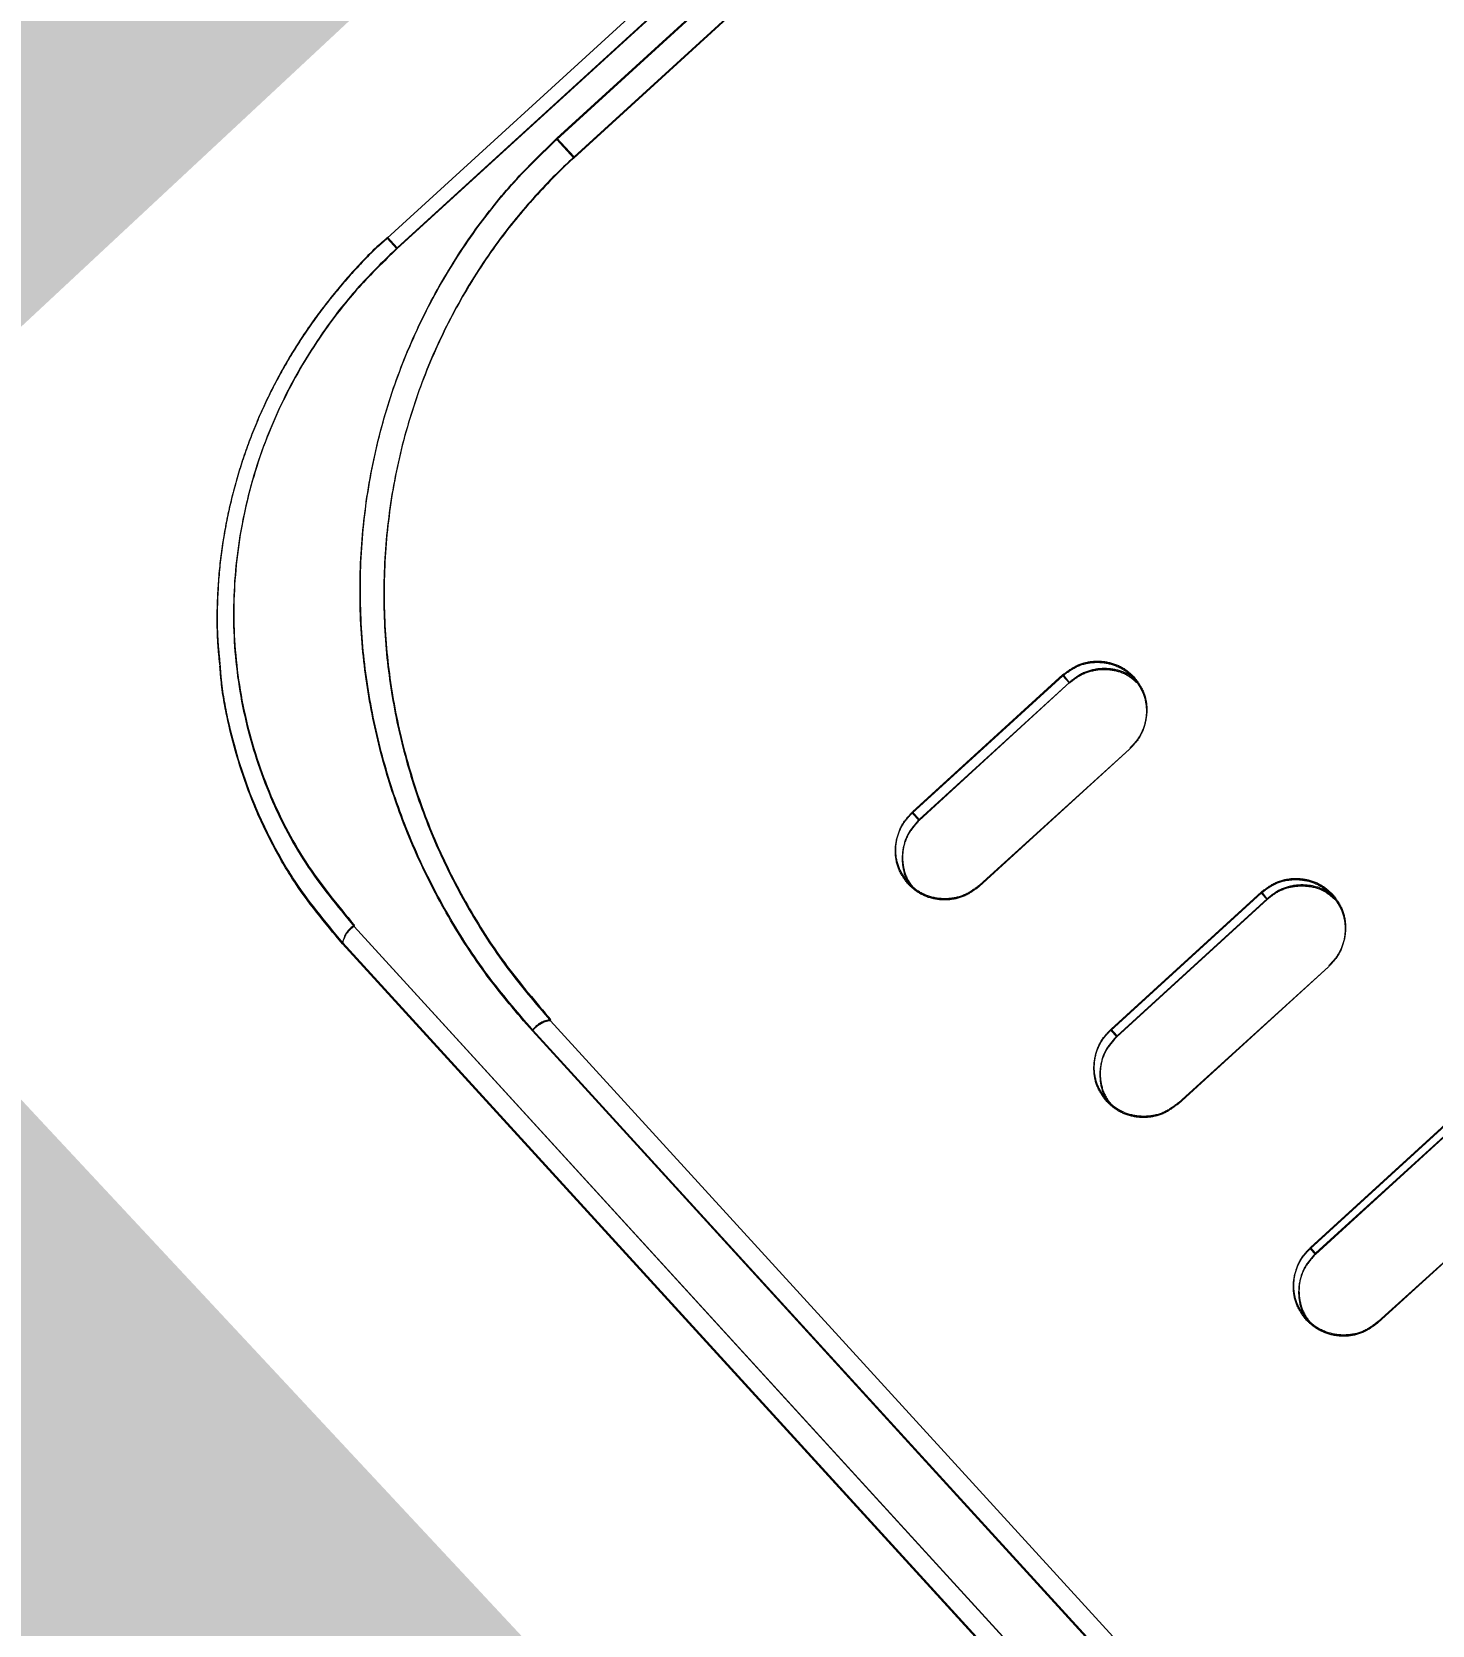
# Model space of a CAD drawing. Header units: millimetres. Extents: x -71377 to 516042, y -145869 to 441446.
# Drawn here: x 208128.9 to 208266.5, y 209437.2 to 209593.7 of the extents above; entities that cross this region are included whole.
import ezdxf

# ---------------------------------------------------------------- set-up
doc = ezdxf.new("R2010")
doc.units = ezdxf.units.MM
doc.header["$LTSCALE"] = 1000
doc.linetypes.add('IMPORT-DASHEDX2 _4_', pattern=[152.4, 101.6, -50.8])
for name, color, linetype, lineweight in [('05', 5, 'IMPORT-DASHEDX2 _4_', 5), ('A-text-1', 3, 'Continuous', 5), ('조경라인_dwg', 8, 'Continuous', 5)]:
    doc.layers.add(name, color=color, linetype=linetype, lineweight=lineweight)
doc.styles.add('나눔고딕_3', font='NanumGothic.ttf', dxfattribs={"height": 1400})

# ---------------------------------------------------------------- blocks, each defined once
blk = doc.blocks.new('조경라인_dwg-6847807-지반층 배치도')
at = {"layer": '05', "flags": 128}
for points in [[(208163.83, 209573.45), (208164.79, 209572.4), (208356.79, 209747.71), (208355.83, 209748.76), (208163.83, 209573.45), (208355.86, 209748.87), (208356.82, 209747.82), (208164.82, 209572.51), (208163.86, 209573.56)], [(208182.15, 209581.31), (208346.34, 209731.22), (208344.66, 209733.06), (208180.48, 209583.15), (208182.15, 209581.31), (208182.19, 209581.43)], [(208222.02, 209509.87), (208236.76, 209523.24), (208221.99, 209509.75)], [(208250.29, 209508.57), (208235.52, 209495.08), (208234.93, 209495.72), (208249.7, 209509.21), (208250.26, 209508.46), (208235.49, 209494.97), (208234.9, 209495.61), (208249.67, 209509.1), (208250.26, 209508.46)], [(208159.47, 209504.22), (208672.49, 208942.36), (208672.63, 208942.26), (208672.82, 208942.22), (208673.05, 208942.23), (208673.32, 208942.31), (208673.62, 208942.43), (208673.93, 208942.61), (208674.24, 208942.83), (208674.54, 208943.08), (208160.58, 209505.82), (208674.51, 208942.96), (208674.21, 208942.71), (208673.9, 208942.5), (208673.59, 208942.32), (208673.29, 208942.19), (208673.02, 208942.12), (208672.79, 208942.11), (208672.6, 208942.15), (208672.46, 208942.24), (208159.44, 209504.11)], [(208241.55, 209488.48), (208256.28, 209501.85), (208241.51, 209488.37)], [(208178.12, 209495.66), (208666.69, 208960.42), (208178.09, 209495.55)], [(208666.72, 208960.53), (208667, 208960.81), (208667.25, 208961.09), (208667.45, 208961.38), (208667.61, 208961.66), (208667.71, 208961.92), (208667.75, 208962.15), (208667.73, 208962.34), (208667.65, 208962.48), (208179.87, 209496.55), (208667.62, 208962.37), (208667.7, 208962.23), (208667.72, 208962.04), (208667.68, 208961.81), (208667.58, 208961.55), (208667.42, 208961.27), (208667.22, 208960.98), (208666.97, 208960.69), (208666.69, 208960.42)], [(208269.8, 209487.19), (208255.03, 209473.71), (208254.52, 209474.27), (208269.29, 209487.75), (208269.77, 209487.08), (208255, 209473.6), (208254.49, 209474.15), (208269.26, 209487.64), (208269.77, 209487.08)], [(208261.17, 209466.99), (208275.91, 209480.36), (208261.14, 209466.87)]]:
    blk.add_lwpolyline(points, dxfattribs=at)
for points in [[(208182.19, 209581.43), (208180.51, 209583.27), (208344.69, 209733.18), (208346.37, 209731.34)], [(208230.21, 209530.56), (208230.84, 209529.72), (208230.18, 209530.44), (208215.41, 209516.96), (208216.07, 209516.23), (208230.87, 209529.83), (208216.1, 209516.34), (208215.44, 209517.07)]]:
    blk.add_lwpolyline(points, close=True, dxfattribs=at)
at = {"layer": '05'}
for centre, radius, start, end in [((208161.84, 209503.74), 2.43, 121.271, 171.4219), ((208161.87, 209503.86), 2.43, 121.271, 171.4219), ((208180.13, 209494.01), 2.55, 95.6732, 143.0796), ((208180.16, 209494.12), 2.55, 95.6732, 143.0796)]:
    blk.add_arc(centre, radius, start, end, dxfattribs=at)
for points, knots in [([(208178.12, 209495.66), (208176.6, 209497.42), (208173.57, 209500.96), (208169.78, 209506.84), (208166.59, 209513.05), (208164.11, 209519.59), (208162.34, 209526.36), (208161.3, 209533.42), (208161.08, 209540.7), (208161.73, 209548.11), (208163.24, 209555.27), (208165.58, 209562.08), (208168.64, 209568.45), (208172.24, 209574.12), (208176.21, 209579.1), (208179.07, 209581.88), (208180.51, 209583.27)], [0, 0, 0, 0, 0.072449, 0.145096, 0.217547, 0.290022, 0.3627, 0.435162, 0.511398, 0.587896, 0.664099, 0.735698, 0.807552, 0.879127, 0.939565, 1, 1, 1, 1]), ([(208178.09, 209495.55), (208176.57, 209497.31), (208173.54, 209500.85), (208169.75, 209506.73), (208166.56, 209512.94), (208164.08, 209519.47), (208162.31, 209526.25), (208161.26, 209533.31), (208161.05, 209540.59), (208161.7, 209548), (208163.21, 209555.16), (208165.55, 209561.96), (208168.61, 209568.34), (208172.21, 209574.01), (208176.18, 209578.99), (208179.04, 209581.76), (208180.48, 209583.15)], [0, 0, 0, 0, 0.072449, 0.145096, 0.217547, 0.290022, 0.3627, 0.435162, 0.511398, 0.587896, 0.664099, 0.735698, 0.807552, 0.879127, 0.939565, 1, 1, 1, 1]), ([(208182.15, 209581.31), (208182.15, 209581.31), (208180.73, 209580.02), (208178.03, 209577.28), (208174.18, 209572.5), (208170.7, 209567.02), (208167.75, 209560.87), (208165.49, 209554.29), (208164.02, 209547.37), (208163.38, 209540.21), (208163.59, 209533.15), (208164.59, 209526.31), (208166.3, 209519.75), (208168.71, 209513.41), (208171.8, 209507.39), (208175.47, 209501.7), (208178.41, 209498.27), (208179.87, 209496.55)], [0, 0, 0, 0, 0.000001, 0.060258, 0.120516, 0.191952, 0.263666, 0.335126, 0.411333, 0.487834, 0.564074, 0.636647, 0.709437, 0.782023, 0.854616, 0.927408, 1, 1, 1, 1]), ([(208182.19, 209581.43), (208182.19, 209581.43), (208180.77, 209580.13), (208178.06, 209577.39), (208174.21, 209572.61), (208170.73, 209567.13), (208167.78, 209560.98), (208165.52, 209554.41), (208164.05, 209547.48), (208163.42, 209540.32), (208163.62, 209533.27), (208164.63, 209526.42), (208166.34, 209519.86), (208168.74, 209513.52), (208171.83, 209507.5), (208175.5, 209501.81), (208178.44, 209498.38), (208179.91, 209496.66)], [0, 0, 0, 0, 0.000001, 0.060258, 0.120516, 0.191952, 0.263666, 0.335126, 0.411333, 0.487834, 0.564074, 0.636647, 0.709437, 0.782023, 0.854616, 0.927408, 1, 1, 1, 1]), ([(208163.85, 209573.43), (208163.56, 209573.17), (208162.26, 209572.05), (208160.18, 209569.82), (208157.61, 209566.77), (208155.32, 209563.52), (208153.28, 209560.13), (208151.52, 209556.6), (208150.04, 209552.95), (208148.84, 209549.19), (208147.95, 209545.36), (208147.35, 209541.48), (208147.09, 209537.6), (208147.09, 209534.27), (208147.29, 209532.25), (208147.37, 209531.51)], [0, 0, 0, 0, 0.024649, 0.109138, 0.193781, 0.278514, 0.362415, 0.446291, 0.530493, 0.614918, 0.699429, 0.783865, 0.868142, 0.95158, 1, 1, 1, 1]), ([(208163.88, 209573.54), (208163.59, 209573.28), (208162.3, 209572.16), (208160.21, 209569.93), (208157.65, 209566.88), (208155.35, 209563.63), (208153.32, 209560.24), (208151.56, 209556.71), (208150.07, 209553.06), (208148.87, 209549.3), (208147.98, 209545.47), (208147.38, 209541.6), (208147.12, 209537.71), (208147.12, 209534.38), (208147.33, 209532.36), (208147.4, 209531.62)], [0, 0, 0, 0, 0.024649, 0.109138, 0.193781, 0.278514, 0.362415, 0.446291, 0.530493, 0.614918, 0.699429, 0.783865, 0.868142, 0.95158, 1, 1, 1, 1]), ([(208164.79, 209572.4), (208163.51, 209571.16), (208160.97, 209568.69), (208157.1, 209563.77), (208153.44, 209557.61), (208150.5, 209550.1), (208148.87, 209542.26), (208148.56, 209534.3), (208149.62, 209526.45), (208151.99, 209518.93), (208155.58, 209511.89), (208158.91, 209507.85), (208160.58, 209505.82)], [0, 0, 0, 0, 0.0706, 0.1412, 0.248453, 0.355707, 0.462999, 0.570291, 0.6777, 0.78511, 0.892555, 1, 1, 1, 1]), ([(208164.82, 209572.51), (208163.55, 209571.27), (208161, 209568.8), (208157.13, 209563.88), (208153.47, 209557.72), (208150.53, 209550.22), (208148.9, 209542.37), (208148.59, 209534.42), (208149.65, 209526.56), (208152.03, 209519.04), (208155.61, 209512), (208158.94, 209507.96), (208160.61, 209505.93)], [0, 0, 0, 0, 0.0706, 0.1412, 0.248453, 0.355707, 0.462999, 0.570291, 0.6777, 0.78511, 0.892555, 1, 1, 1, 1]), ([(208230.18, 209530.44), (208230.63, 209530.78), (208231.53, 209531.46), (208233.21, 209531.85), (208234.87, 209531.7), (208236.24, 209531.09), (208236.9, 209530.46), (208237.16, 209530.21)], [0, 0, 0, 0, 0.214696, 0.429386, 0.644077, 0.858774, 1, 1, 1, 1]), ([(208230.21, 209530.56), (208230.66, 209530.9), (208231.56, 209531.57), (208233.24, 209531.96), (208234.91, 209531.81), (208236.27, 209531.2), (208236.93, 209530.58), (208237.19, 209530.33)], [0, 0, 0, 0, 0.214696, 0.429386, 0.644077, 0.858774, 1, 1, 1, 1]), ([(208159.44, 209504.11), (208157.72, 209506.17), (208155.12, 209509.3), (208152.43, 209514.04), (208150.12, 209518.97), (208148.5, 209524.2), (208147.61, 209528.82), (208147.45, 209530.82), (208147.4, 209531.44)], [0, 0, 0, 0, 0.265, 0.401464, 0.537928, 0.80294, 0.939418, 1, 1, 1, 1]), ([(208159.47, 209504.22), (208157.75, 209506.29), (208155.15, 209509.42), (208152.46, 209514.15), (208150.15, 209519.08), (208148.53, 209524.31), (208147.64, 209528.93), (208147.48, 209530.93), (208147.44, 209531.55)], [0, 0, 0, 0, 0.265, 0.401464, 0.537928, 0.80294, 0.939418, 1, 1, 1, 1]), ([(208237.43, 209529.79), (208237.14, 209530.04), (208236.44, 209530.66), (208234.97, 209531.08), (208233.29, 209531.05), (208231.86, 209530.53), (208231.13, 209529.95), (208230.84, 209529.72)], [0, 0, 0, 0, 0.1595902, 0.3893478, 0.619101, 0.8488625, 1, 1, 1, 1]), ([(208237.46, 209529.9), (208237.17, 209530.16), (208236.47, 209530.77), (208235, 209531.19), (208233.32, 209531.16), (208231.89, 209530.64), (208231.16, 209530.06), (208230.87, 209529.83)], [0, 0, 0, 0, 0.1595902, 0.3893478, 0.619101, 0.8488625, 1, 1, 1, 1]), ([(208237.16, 209530.21), (208237.49, 209529.77), (208238.14, 209528.89), (208238.49, 209527.23), (208238.3, 209525.56), (208237.66, 209524.18), (208237.01, 209523.51), (208236.76, 209523.24)], [0, 0, 0, 0, 0.214691, 0.429385, 0.644075, 0.858773, 1, 1, 1, 1]), ([(208237.19, 209530.33), (208237.52, 209529.88), (208238.18, 209529), (208238.53, 209527.34), (208238.33, 209525.67), (208237.69, 209524.29), (208237.04, 209523.62), (208236.79, 209523.35)], [0, 0, 0, 0, 0.214691, 0.429385, 0.644075, 0.858773, 1, 1, 1, 1]), ([(208215, 209509.99), (208214.67, 209510.43), (208214.02, 209511.31), (208213.67, 209512.97), (208213.86, 209514.64), (208214.51, 209516.02), (208215.15, 209516.69), (208215.41, 209516.96)], [0, 0, 0, 0, 0.214693, 0.429388, 0.644079, 0.858771, 1, 1, 1, 1]), ([(208215.04, 209510.1), (208214.71, 209510.54), (208214.05, 209511.43), (208213.7, 209513.09), (208213.89, 209514.75), (208214.54, 209516.13), (208215.18, 209516.8), (208215.44, 209517.07)], [0, 0, 0, 0, 0.214693, 0.429388, 0.644079, 0.858771, 1, 1, 1, 1]), ([(208216.07, 209516.23), (208215.69, 209515.81), (208214.94, 209514.97), (208214.4, 209513.34), (208214.4, 209511.67), (208214.81, 209510.4), (208215.26, 209509.81), (208215.38, 209509.66)], [0, 0, 0, 0, 0.229628, 0.459254, 0.688878, 0.91851, 1, 1, 1, 1]), ([(208216.1, 209516.34), (208215.73, 209515.92), (208214.97, 209515.09), (208214.43, 209513.45), (208214.43, 209511.78), (208214.84, 209510.51), (208215.29, 209509.93), (208215.41, 209509.77)], [0, 0, 0, 0, 0.229628, 0.459254, 0.688878, 0.91851, 1, 1, 1, 1]), ([(208221.99, 209509.75), (208221.54, 209509.41), (208220.63, 209508.74), (208218.96, 209508.35), (208217.29, 209508.5), (208215.92, 209509.11), (208215.26, 209509.74), (208215, 209509.99)], [0, 0, 0, 0, 0.214695, 0.429384, 0.644076, 0.858774, 1, 1, 1, 1]), ([(208222.02, 209509.87), (208221.57, 209509.53), (208220.66, 209508.85), (208218.99, 209508.46), (208217.32, 209508.61), (208215.95, 209509.22), (208215.3, 209509.85), (208215.04, 209510.1)], [0, 0, 0, 0, 0.214695, 0.429384, 0.644076, 0.858774, 1, 1, 1, 1]), ([(208249.67, 209509.1), (208250.12, 209509.44), (208251.02, 209510.12), (208252.7, 209510.5), (208254.37, 209510.35), (208255.75, 209509.73), (208256.4, 209509.1), (208256.67, 209508.85)], [0, 0, 0, 0, 0.214695, 0.429388, 0.64408, 0.858776, 1, 1, 1, 1]), ([(208249.7, 209509.21), (208250.15, 209509.55), (208251.05, 209510.23), (208252.73, 209510.61), (208254.4, 209510.46), (208255.78, 209509.84), (208256.44, 209509.21), (208256.7, 209508.96)], [0, 0, 0, 0, 0.214695, 0.429388, 0.64408, 0.858776, 1, 1, 1, 1]), ([(208256.9, 209508.48), (208256.6, 209508.74), (208255.88, 209509.38), (208254.39, 209509.81), (208252.71, 209509.78), (208251.27, 209509.27), (208250.54, 209508.69), (208250.26, 209508.46)], [0, 0, 0, 0, 0.1667065, 0.3945186, 0.6223271, 0.8501429, 1, 1, 1, 1]), ([(208256.94, 209508.59), (208256.63, 209508.85), (208255.91, 209509.49), (208254.42, 209509.93), (208252.74, 209509.9), (208251.3, 209509.38), (208250.58, 209508.8), (208250.29, 209508.57)], [0, 0, 0, 0, 0.1667065, 0.3945186, 0.6223271, 0.8501429, 1, 1, 1, 1]), ([(208256.67, 209508.85), (208257, 209508.4), (208257.66, 209507.51), (208258.01, 209505.85), (208257.83, 209504.17), (208257.19, 209502.79), (208256.54, 209502.12), (208256.28, 209501.85)], [0, 0, 0, 0, 0.214691, 0.429383, 0.644076, 0.858772, 1, 1, 1, 1]), ([(208256.7, 209508.96), (208257.03, 209508.52), (208257.69, 209507.63), (208258.05, 209505.96), (208257.86, 209504.28), (208257.22, 209502.9), (208256.57, 209502.23), (208256.31, 209501.96)], [0, 0, 0, 0, 0.214691, 0.429383, 0.644076, 0.858772, 1, 1, 1, 1]), ([(208234.51, 209488.62), (208234.18, 209489.06), (208233.52, 209489.95), (208233.17, 209491.62), (208233.35, 209493.29), (208234, 209494.68), (208234.64, 209495.35), (208234.9, 209495.61)], [0, 0, 0, 0, 0.214693, 0.429385, 0.644079, 0.858771, 1, 1, 1, 1]), ([(208234.54, 209488.73), (208234.21, 209489.18), (208233.55, 209490.07), (208233.2, 209491.73), (208233.39, 209493.41), (208234.03, 209494.79), (208234.67, 209495.46), (208234.93, 209495.72)], [0, 0, 0, 0, 0.214693, 0.429385, 0.644079, 0.858771, 1, 1, 1, 1]), ([(208235.49, 209494.97), (208235.11, 209494.55), (208234.35, 209493.71), (208233.81, 209492.08), (208233.82, 209490.4), (208234.24, 209489.11), (208234.71, 209488.5), (208234.84, 209488.33)], [0, 0, 0, 0, 0.2277004, 0.4553959, 0.6830931, 0.9107934, 1, 1, 1, 1]), ([(208235.52, 209495.08), (208235.14, 209494.66), (208234.38, 209493.82), (208233.84, 209492.19), (208233.85, 209490.51), (208234.27, 209489.22), (208234.74, 209488.61), (208234.87, 209488.44)], [0, 0, 0, 0, 0.2277004, 0.4553959, 0.6830931, 0.9107934, 1, 1, 1, 1]), ([(208241.51, 209488.37), (208241.06, 209488.03), (208240.16, 209487.35), (208238.48, 209486.97), (208236.81, 209487.12), (208235.43, 209487.74), (208234.77, 209488.37), (208234.51, 209488.62)], [0, 0, 0, 0, 0.214695, 0.429385, 0.644079, 0.858772, 1, 1, 1, 1]), ([(208241.55, 209488.48), (208241.09, 209488.14), (208240.19, 209487.46), (208238.51, 209487.08), (208236.84, 209487.23), (208235.47, 209487.85), (208234.81, 209488.48), (208234.54, 209488.73)], [0, 0, 0, 0, 0.214695, 0.429385, 0.644079, 0.858772, 1, 1, 1, 1]), ([(208254.12, 209467.14), (208253.79, 209467.59), (208253.12, 209468.48), (208252.76, 209470.15), (208252.95, 209471.83), (208253.59, 209473.22), (208254.24, 209473.89), (208254.49, 209474.15)], [0, 0, 0, 0, 0.214693, 0.429386, 0.644079, 0.858772, 1, 1, 1, 1]), ([(208254.15, 209467.26), (208253.82, 209467.7), (208253.16, 209468.59), (208252.8, 209470.27), (208252.98, 209471.94), (208253.62, 209473.33), (208254.27, 209474), (208254.52, 209474.27)], [0, 0, 0, 0, 0.214693, 0.429386, 0.644079, 0.858772, 1, 1, 1, 1]), ([(208255.03, 209473.71), (208254.65, 209473.29), (208253.9, 209472.45), (208253.36, 209470.81), (208253.38, 209469.13), (208253.81, 209467.81), (208254.29, 209467.19), (208254.44, 209467.01)], [0, 0, 0, 0, 0.225823, 0.451641, 0.677461, 0.903285, 1, 1, 1, 1]), ([(208255, 209473.6), (208254.62, 209473.18), (208253.87, 209472.34), (208253.33, 209470.7), (208253.34, 209469.02), (208253.78, 209467.7), (208254.26, 209467.08), (208254.41, 209466.89)], [0, 0, 0, 0, 0.225823, 0.451641, 0.677461, 0.903285, 1, 1, 1, 1]), ([(208261.14, 209466.87), (208260.69, 209466.53), (208259.78, 209465.86), (208258.1, 209465.47), (208256.43, 209465.64), (208255.05, 209466.26), (208254.39, 209466.89), (208254.12, 209467.14)], [0, 0, 0, 0, 0.214695, 0.429386, 0.644078, 0.858775, 1, 1, 1, 1]), ([(208261.17, 209466.99), (208260.72, 209466.65), (208259.82, 209465.97), (208258.14, 209465.59), (208256.46, 209465.75), (208255.08, 209466.37), (208254.42, 209467), (208254.15, 209467.26)], [0, 0, 0, 0, 0.214695, 0.429386, 0.644078, 0.858775, 1, 1, 1, 1])]:
    blk.add_open_spline(points, degree=3, knots=knots, dxfattribs=at)

msp = doc.modelspace()

# ---------------------------------------------------------------- block references
at = {"layer": '조경라인_dwg', "rotation": 8.537736462515947e-07}
msp.add_blockref('조경라인_dwg-6847807-지반층 배치도', (0, 0), dxfattribs=at)

# ---------------------------------------------------------------- texts
at = {"layer": 'A-text-1', "char_height": 1400, "attachment_point": 1, "rotation": 313, "line_spacing_factor": 1.2, "style": '나눔고딕_3'}
for s, insert, width in [('\\pxt9.07143,18.14286,27.21429,36.28571,45.35714,54.42857,63.5,72.57143,81.64286,90.71429,99.78571,108.85714,117.92857,127,136.07143,145.14286,154.21429,163.28571,172.35714,181.42857,190.5,199.57143,208.64286,217.71429,226.78571,235.85714,244.92857,254,263.07143,272.14286,281.21429,290.28571;{관리사무소(B1F)}', (208777.65, 213987.49), 16901.643), ('\\pxt9.07143,18.14286,27.21429,36.28571,45.35714,54.42857,63.5,72.57143,81.64286,90.71429,99.78571,108.85714,117.92857,127,136.07143,145.14286,154.21429,163.28571,172.35714,181.42857,190.5,199.57143,208.64286,217.71429,226.78571,235.85714,244.92857,254,263.07143,272.14286,281.21429,290.28571;{근로자휴게실(B1F)}', (207122.02, 212331.85), 19076.981), ('\\pxt9.07143,18.14286,27.21429,36.28571,45.35714,54.42857,63.5,72.57143,81.64286,90.71429,99.78571,108.85714,117.92857,127,136.07143,145.14286,154.21429,163.28571,172.35714,181.42857,190.5,199.57143,208.64286,217.71429,226.78571,235.85714,244.92857,254,263.07143,272.14286,281.21429,290.28571;{피트니스센터(B1F)}', (205383.54, 210593.38), 19076.981)]:
    msp.add_mtext(s, dxfattribs=dict(at, insert=insert, width=width))

doc.saveas('drawing.dxf')
